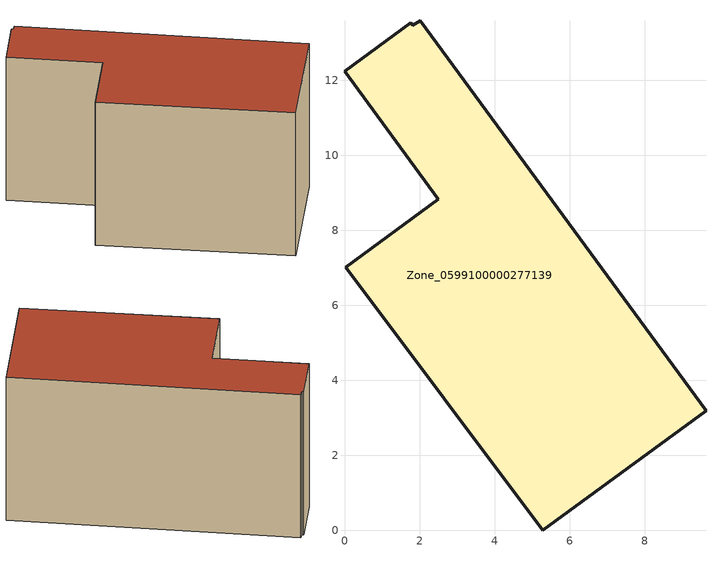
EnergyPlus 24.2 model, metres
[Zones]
Zone_0599100000277139
 floor ground (C_G): 0,12.24 1.76,13.53 1.81,13.46 2.01,13.58 9.64,3.19 5.28,0 0.03,7.01 2.5,8.82 z0
 wall outside (C_F): 5.28,0 9.64,3.19 2.01,13.58 1.81,13.46 1.76,13.53 0,12.24 2.5,8.82 0.03,7.01 5.28,0 z0:7.51
 roof outside (C_R): 1.76,13.53 0,12.24 2.5,8.82 0.03,7.01 5.28,0 9.64,3.19 2.01,13.58 1.81,13.46 z7.51
[BUILDING]
Pand.0599100000277139: North Axis=0; Terrain=City; Loads Convergence Tolerance Value=0.04; Temperature Convergence Tolerance Value=0.4; Solar Distribution=FullExterior; Maximum Number of Warmup Days=25; Minimum Number of Warmup Days=1
[Site:Location]
Rotterdam.The.Hague.AP_ZH_NLD Design_Conditions: Latitude=51.96; Longitude=4.45; Time Zone=1; Elevation=-4.5
[SITE:GROUNDTEMPERATURE:BUILDINGSURFACE]
18, 18, 18, 18, 18, 18, 18, 18, 18, 18, 18, 18
[MATERIAL] Thermal Absorptance=0.9; Solar Absorptance=0.7; Visible Absorptance=0.7
Name | Roughness | Thickness | Conductivity | Density | Specific Heat
G.TI.1975-1991 | MediumSmooth | 0.15 | 0.288461 | 540 | 1210
F.TI.1975-1991 | Rough | 0.3 | 0.230769 | 1920 | 840
R.TI.1975-1991 | MediumRough | 0.2 | 0.153846 | 1500 | 1000
[CONSTRUCTION]
C_G: G.TI.1975-1991
C_F: F.TI.1975-1991
C_R: R.TI.1975-1991
[ZONE]
Zone_0599100000277139: Type=1; Multiplier=1; Ceiling Height=Autocalculate; Volume=Autocalculate; Floor Area=autocalculate; Part of Total Floor Area=Yes
[ZONEINFILTRATION:DESIGNFLOWRATE]
Infil_Zone_0599100000277139: Zone or ZoneList or Space or SpaceList=Zone_0599100000277139; Schedule=AlwaysOn; Design Flow Rate Calculation Method=Flow/Area; Flow Rate per Floor Area=0.003; Constant Term Coefficient=1; Temperature Term Coefficient=0; Velocity Term Coefficient=0; Velocity Squared Term Coefficient=0
[HVACTEMPLATE:ZONE:IDEALLOADSAIRSYSTEM]
Zone_0599100000277139: Maximum Heating Supply Air Temperature=50; Minimum Cooling Supply Air Temperature=13; Maximum Heating Supply Air Humidity Ratio=0.0156; Minimum Cooling Supply Air Humidity Ratio=0.0077; Heating Limit=NoLimit; Cooling Limit=NoLimit; Dehumidification Control Type=ConstantSensibleHeatRatio; Cooling Sensible Heat Ratio=0.7; Dehumidification Setpoint=60; Humidification Control Type=None; Humidification Setpoint=30; Outdoor Air Method=None; Outdoor Air Flow Rate per Person=0.00944; Outdoor Air Flow Rate per Zone Floor Area=0; Outdoor Air Flow Rate per Zone=0; Demand Controlled Ventilation Type=None; Outdoor Air Economizer Type=NoEconomizer; Heat Recovery Type=None; Sensible Heat Recovery Effectiveness=0.7; Latent Heat Recovery Effectiveness=0.65
[ZONECONTROL:THERMOSTAT]
ThermostatControl_Zone_0599100000277139: Zone or ZoneList=Zone_0599100000277139; Control Type Schedule=DualSetpointControlType; Control 1=Thermostat_Zone_0599100000277139; Temperature Difference Between Cutout And Setpoint=0
[THERMOSTATSETPOINT:DUALSETPOINT]
Thermostat_Zone_0599100000277139: Heating Setpoint Temperature Schedule=HeatingSetpoint_Zone_0599100000277139; Cooling Setpoint Temperature Schedule=CoolingSetpoint_Zone_0599100000277139
[SCHEDULE:COMPACT]
HeatingSetpoint_Zone_0599100000277139: Through: 12/31, For: AllDays, Until: 24:00, 21
CoolingSetpoint_Zone_0599100000277139: Through: 12/31, For: AllDays, Until: 24:00, 24
DualSetpointControlType: Through: 12/31, For: AllDays, Until: 24:00, 4
AlwaysOn: Through: 12/31, For: AllDays, Until: 24:00, 1
